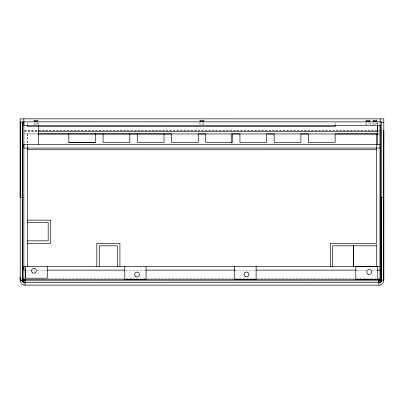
<?xml version="1.0" encoding="UTF-8"?>
<svg xmlns="http://www.w3.org/2000/svg" width="404" height="404" viewBox="0 0 404 404"><rect width="100%" height="100%" fill="white"/><g stroke="black" fill="none" stroke-linecap="round" stroke-linejoin="round"><path stroke-width="0.3" stroke-dasharray="2.02 1.52" d="M34.067 124.048L34.067 122.463M37.961 123.937L37.961 122.877M199.778 123.957L199.778 122.897M204.091 124.053A2.166 0.535 0 0 0 201.02 123.518A2.166 0.535 0 0 0 200.692 124.442A2.166 0.535 0 0 0 204.091 124.053L204.091 122.463M365.953 124.265L365.953 122.558M370.221 124.291L370.221 122.584M372.998 123.816L372.998 122.639M377.003 123.735L377.003 122.558M377.422 124.185L377.422 122.957M24.477 130.245L379.523 130.27M24.619 130.341L379.381 130.341M24.477 131.482L37.724 131.482M378.26 131.502L379.523 131.502M24.457 131.527L37.835 131.527M38.138 133.936L23.846 133.936L37.724 133.931M378.326 133.936L379.543 133.936M378.26 133.951L379.523 133.951M26.366 270.13L34.567 270.13M37.087 270.13L46.546 270.13M126.008 270.135L145.556 270.135M235.108 270.135L255.288 270.14M356.818 270.14L366.908 270.14M371.953 270.14L376.998 270.145M47.783 278.538L125.381 278.543M125.998 278.538L256.57 278.543M257.176 278.543L379.513 278.543M377.422 122.599L377.422 124.472M376.498 243.763L376.498 245.814M335.153 122.599L335.153 124.265M38.441 122.599L38.441 124.796M27.497 122.599L27.497 124.265M27.497 133.936L27.497 144.031M27.492 133.936L27.492 143.662M366.973 124.73A2.136 0.53 0 0 1 366.489 123.927A2.136 0.53 0 0 1 369.756 123.947A2.136 0.53 0 0 1 369.11 124.74M373.7 124.159A2.01 0.5 0 0 0 376.977 123.866A2.01 0.5 0 0 0 374.316 123.306A2.01 0.5 0 0 0 373.7 124.159M34.8 124.376A1.959 0.485 0 0 0 37.951 124.063A1.959 0.485 0 0 0 35.289 123.543A1.959 0.485 0 0 0 34.8 124.376"/><path stroke-width="0.61" d="M383.8 130.27L383.75 280.81A5.09 5.09 0 0 1 383.144 282.659L381.361 284.487A4.767 4.767 0 0 1 378.927 285.153L25.073 285.133A4.767 4.767 0 0 1 22.639 284.461L20.862 282.633A5.09 5.09 0 0 1 20.251 280.79L20.21 277.245A5.106 5.106 0 0 0 20.372 278.538M20.2 197.526L20.2 121.857M23.856 282.704L380.144 282.724L381.361 281.452L381.366 121.877L22.634 121.857L22.639 281.431L23.856 282.719L22.639 281.431L22.639 280.81L378.947 280.81L378.947 279.114M23.851 118.847L23.846 125.296L380.149 125.316M22.639 280.957L23.856 280.957L23.856 278.452M377.422 131.527L377.422 124.796M378.927 282.724L378.927 279.634M381.361 280.977L380.144 280.977L380.149 118.867M381.361 280.831L381.361 281.452L380.144 282.739L381.361 280.831L378.927 280.841M22.634 121.857L22.639 279.664L22.634 280.139L20.21 280.139L20.2 118.847L383.8 118.867L383.79 280.159L381.361 280.159L381.366 197.546M380.149 125.094L380.144 280.977M20.2 122.16L22.634 122.16M381.366 122.18L383.8 122.18M38.355 131.482L377.629 131.502M38.138 133.936L171.508 133.936L171.508 142.445L198.258 142.445L198.258 133.936L205.732 133.936L205.732 142.445L232.482 142.445L232.482 133.936L239.951 133.936L239.951 142.445L266.706 142.445L266.706 133.936L274.175 133.936L274.175 142.445L300.93 142.445L300.93 133.936L308.398 133.936L308.398 142.445L335.153 142.445L335.153 133.936L377.715 133.936M38.355 133.931L377.629 133.951M68.837 142.43L95.591 142.43M380.149 144.435L23.851 144.435L23.846 148.081L380.149 148.081M376.498 149.732L27.492 149.743L27.492 147.92M20.2 197.556L23.851 197.526M380.149 197.546L383.8 197.576M27.497 220.17L50.601 220.17L50.601 243.274L27.497 243.274M27.497 222.599L48.172 222.599L48.172 240.84L27.497 240.84M376.498 245.814L332.709 245.814L332.709 266.483M380.149 266.494L23.846 266.483L23.846 270.13L25.74 270.13M47.177 270.13L124.745 270.135M146.187 270.135L235.108 270.14M255.919 270.135L356.187 270.14M377.629 270.14L380.149 270.145M25.432 266.483L25.432 278.22L47.324 278.22L47.324 266.483M380.149 279.538L22.639 279.664M381.361 279.689L380.144 279.689L380.144 278.406M20.21 280.139L22.634 280.139M22.639 280.81L23.856 282.719M25.073 285.133L25.073 279.608M234.709 266.489L234.714 279.401L256.116 279.396L256.116 266.489M124.78 266.489L124.785 279.396L146.066 279.396L146.066 266.489M25.073 279.108L25.073 280.82M23.856 279.144L23.856 280.957M378.947 280.81L378.927 285.153M377.422 125.094L377.422 144.435M376.498 133.936L376.498 243.38L330.275 243.38L330.275 266.483M376.498 245.253L376.498 266.483M335.153 124.826L335.153 126.492L27.497 126.492L27.497 124.826M231.386 133.941L231.386 142.445M164.034 133.936L164.034 142.445L137.284 142.445L137.284 133.936M129.81 133.936L129.81 142.445L103.06 142.445L103.06 133.936M119.927 266.483L119.927 243.38L96.824 243.38L96.824 266.483M117.493 266.483L117.493 245.814L99.253 245.814L99.253 266.483M95.591 133.936L95.591 142.445L68.837 142.445L68.837 133.936M38.441 125.094L38.441 144.435M27.497 144.662L27.497 266.483M25.432 269.705L25.432 278.22M23.846 121.857L23.856 279.664M20.362 278.735A4.742 4.742 0 0 1 20.2 277.508M383.8 277.508A4.742 4.742 0 0 1 383.638 278.735M383.79 277.265A5.106 5.106 0 0 1 383.628 278.558M377.72 266.494L355.828 266.494L355.833 279.401L377.72 279.396L377.72 266.494M353.394 266.483L353.394 245.253L353.379 266.483M32.729 272.917A2.434 2.434 0 0 0 36.375 270.811A2.434 2.434 0 0 0 32.729 268.705A2.434 2.434 0 0 0 32.729 272.917M135.794 276.639A2.434 2.434 0 0 0 139.446 274.533A2.434 2.434 0 0 0 135.794 272.427A2.434 2.434 0 0 0 135.794 276.639M245.218 276.583A2.434 2.434 0 0 0 248.864 274.478A2.434 2.434 0 0 0 245.218 272.372A2.434 2.434 0 0 0 245.218 276.583M367.994 274.089A2.434 2.434 0 0 0 371.64 271.978A2.434 2.434 0 0 0 367.994 269.872A2.434 2.434 0 0 0 367.994 274.089M34.8 121.195A1.959 0.485 0 0 0 37.951 120.882A1.959 0.485 0 0 0 35.289 120.362A1.959 0.485 0 0 0 34.8 121.195M373.7 121.21A2.01 0.5 0 0 0 376.977 120.917A2.01 0.5 0 0 0 374.316 120.362A2.01 0.5 0 0 0 373.7 121.21M366.973 121.311A2.136 0.53 0 0 0 370.221 120.877A2.136 0.53 0 0 0 367.069 120.397A2.136 0.53 0 0 0 366.973 121.311M200.692 121.261A2.166 0.535 0 0 0 204.091 120.872A2.166 0.535 0 0 0 201.02 120.336A2.166 0.535 0 0 0 200.692 121.261"/></g></svg>
